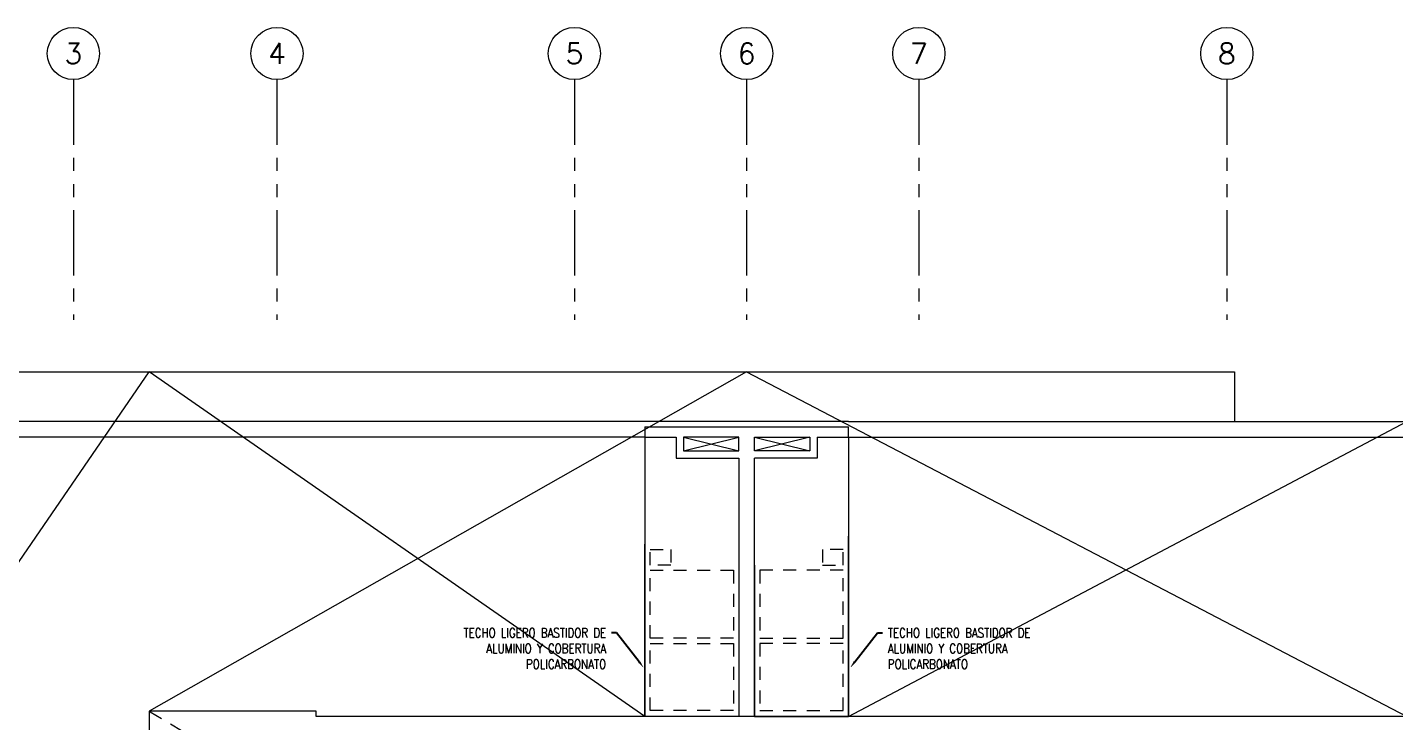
# Model space of a CAD drawing. Header units: millimetres. Extents: x -3 to 53, y -110 to 39.
# Drawn here: x 3.53 to 16.63, y -94.53 to -87.88 of the extents above; entities that cross this region are included whole.
import ezdxf
from ezdxf import colors
from ezdxf.entities.mleader import LeaderData, LeaderLine
from ezdxf.enums import TextEntityAlignment as Align
from ezdxf.math import Vec2, Vec3

# ---------------------------------------------------------------- set-up
doc = ezdxf.new("R2010")
doc.units = ezdxf.units.MM
for name, pattern in [('HIDDEN2', [0.1875, 0.125, -0.0625]), ('PHANTOM', [63.5, 31.75, -6.35, 6.35, -6.35, 6.35, -6.35]), ('PHANTOM2', [1.25, 0.625, -0.125, 0.125, -0.125, 0.125, -0.125])]:
    doc.linetypes.add(name, pattern=pattern)
for name, color, linetype in [('A-EJES', 8, 'PHANTOM'), ('A-HATCH', 8, 'Continuous'), ('A-LINEAS', 8, 'Continuous'), ('A-MURO BAJO', 8, 'Continuous'), ('A-PROYECCIONES', 8, 'HIDDEN2'), ('A-TEXTO-INDICACIONES', 8, 'Continuous')]:
    doc.layers.add(name, color=color, linetype=linetype)
doc.styles.add('ROMANS', font='ROMANS.shx', dxfattribs={"oblique": 10})
doc.styles.add('TXT_COTAS', font='romans.shx', dxfattribs={"width": 0.8})

# ---------------------------------------------------------------- blocks, each defined once
blk = doc.blocks.new('Ejes_Torre C')
at = {"layer": 'A-EJES', "color": 8, "linetype": 'PHANTOM2', "lineweight": 0}
for points in [[(3.975, 16.65), (3.975, 14.35)], [(5.925, 16.65), (5.925, 14.35)], [(8.775, 16.65), (8.775, 14.35)], [(10.425, 16.65), (10.425, 14.35)], [(12.075, 16.65), (12.075, 14.35)], [(15.025, 16.65), (15.025, 14.35)]]:
    blk.add_lwpolyline(points, dxfattribs=at)
at = {"layer": 'A-EJES', "color": 8, "linetype": 'Continuous', "lineweight": 0}
for centre in [(3.975, 16.9), (5.925, 16.9), (8.775, 16.9), (10.425, 16.9), (12.075, 16.9), (15.025, 16.9)]:
    blk.add_circle(centre, 0.25, dxfattribs=at)
at = {"layer": 'A-EJES', "color": 8, "linetype": 'Continuous', "lineweight": 0, "style": 'ROMANS'}
for s, p in [('3', (3.975, 16.9)), ('4', (5.925, 16.9)), ('5', (8.775, 16.9)), ('6', (10.425, 16.9)), ('7', (12.075, 16.9)), ('8', (15.025, 16.9))]:
    blk.add_text(s, height=0.2, dxfattribs=at).set_placement(p, align=Align.MIDDLE_CENTER)
blk = doc.blocks.new('arq.')
at = {"color": 8, "lineweight": 0}
for p, q in [((110.663, -89.814), (110.663, -89.914)), ((110.663, -89.814), (112.613, -89.814)), ((112.613, -89.914), (112.613, -89.814)), ((110.663, -89.914), (110.963, -89.914)), ((110.663, -89.914), (110.663, -92.589)), ((110.963, -89.914), (110.963, -90.114)), ((111.563, -89.914), (111.033, -89.914)), ((111.033, -89.914), (111.033, -90.044)), ((111.033, -90.044), (111.563, -89.914)), ((111.033, -89.914), (111.563, -90.044)), ((111.563, -90.044), (111.563, -89.914)), ((111.713, -89.914), (112.243, -89.914)), ((111.713, -90.044), (111.713, -89.914)), ((111.713, -89.914), (112.243, -90.044)), ((112.243, -89.914), (111.713, -90.044)), ((112.243, -89.914), (112.243, -90.044)), ((112.313, -89.914), (112.313, -90.114)), ((112.313, -89.914), (112.613, -89.914)), ((112.613, -89.914), (112.613, -92.589)), ((110.963, -90.114), (111.563, -90.114)), ((111.033, -90.044), (111.563, -90.044)), ((111.563, -90.114), (111.563, -92.589)), ((112.243, -90.044), (111.713, -90.044)), ((112.313, -90.114), (111.713, -90.114)), ((111.713, -92.589), (111.713, -90.114))]:
    blk.add_line(p, q, dxfattribs=at)
at = {"layer": 'A-HATCH', "color": 8, "lineweight": 0}
for p, q in [((112.613, -89.764), (124.263, -89.764)), ((112.613, -89.914), (124.113, -89.914))]:
    blk.add_line(p, q, dxfattribs=at)
for points in [[(102.563, -92.089), (102.563, -89.289), (116.313, -89.289), (116.313, -89.764)], [(112.613, -89.764), (103.038, -89.764), (103.038, -92.089), (101.213, -92.089), (101.213, -96.214)], [(110.663, -89.914), (103.188, -89.914), (103.188, -92.239), (101.363, -92.239), (101.363, -96.139)]]:
    blk.add_lwpolyline(points, dxfattribs=at)
at = {"layer": 'A-LINEAS', "color": 8, "lineweight": 0}
for p, q in [((111.638, -89.289), (117.963, -92.589)), ((112.613, -92.589), (117.963, -89.764))]:
    blk.add_line(p, q, dxfattribs=at)
for points in [[(101.213, -96.139), (105.913, -89.289)], [(111.638, -89.289), (105.913, -92.539)], [(110.663, -92.589), (105.913, -89.289)], [(111.713, -91.139), (111.713, -91.139), (111.713, -92.589), (112.613, -92.589), (112.613, -90.863)], [(111.563, -91.139), (111.563, -92.589), (110.663, -92.589), (110.663, -90.939)]]:
    blk.add_lwpolyline(points, dxfattribs=at)
at = {"layer": 'A-MURO BAJO', "color": 8, "lineweight": 0}
blk.add_lwpolyline([(120.513, -95.614), (121.063, -95.614), (121.063, -94.464), (120.413, -94.464), (120.413, -94.789), (117.963, -94.789), (117.963, -92.589), (107.513, -92.589), (107.513, -92.539), (105.913, -92.539), (105.913, -93.589), (104.163, -93.589), (104.163, -98.839), (105.913, -98.839), (105.913, -99.889), (107.513, -99.889), (107.513, -99.839), (117.963, -99.839), (117.963, -97.639), (120.413, -97.639), (120.413, -97.964), (121.513, -97.964), (121.513, -96.814), (120.513, -96.814)], close=True, dxfattribs=at)
at = {"layer": 'A-PROYECCIONES', "color": 8, "lineweight": 0}
blk.add_line((117.963, -99.839), (105.913, -92.539), dxfattribs=at)
for points in [[(110.713, -90.989), (110.913, -90.989), (110.913, -91.139), (110.713, -91.139)], [(112.563, -90.989), (112.363, -90.989), (112.363, -91.139), (112.563, -91.139)], [(110.713, -91.189), (111.513, -91.189), (111.513, -91.839), (110.713, -91.839)], [(112.563, -91.189), (111.763, -91.189), (111.763, -91.839), (112.563, -91.839)], [(110.713, -91.889), (111.513, -91.889), (111.513, -92.531), (110.713, -92.531)], [(112.563, -91.889), (111.763, -91.889), (111.763, -92.531), (112.563, -92.531)]]:
    blk.add_lwpolyline(points, close=True, dxfattribs=at)
at = {"layer": 'A-EJES', "color": 8, "lineweight": 0}
blk.add_blockref('Ejes_Torre C', (101.213, -103.139), dxfattribs=at)
at = {"layer": 'A-TEXTO-INDICACIONES', "color": 8}
ml = blk.add_multileader_mtext('Standard', dxfattribs=at)
ml.set_content('\\pxsm1,t16;TECHO LIGERO BASTIDOR DE ALUMINIO Y COBERTURA POLICARBONATO', color=8, style='TXT_COTAS')
ml.set_leader_properties(color=7)
ml.build(insert=Vec2(0, 0))
ml.multileader.update_dxf_attribs({"dogleg_length": 0.05, "arrow_head_size": 0.07})
ctx = ml.context
ctx.base_point, ctx.char_height, ctx.arrow_head_size, ctx.landing_gap_size, ctx.plane_origin = Vec3(108.74, -91.788), 0.09, 0.07, 0.05, Vec3(110.786, -91.865)
ctx.text_align_type = 2
notes = []
notes.append((ctx, [(0, (1, 1, 0), (110.392, -91.788), (-1, 0), 0.05, [(0, [(110.651, -92.121)], 0, [])])]))
ctx.mtext.insert, ctx.mtext.width, ctx.mtext.defined_height, ctx.mtext.alignment, ctx.mtext.flow_direction = Vec3(110.292, -91.743), 1.51556, 0.515, 3, 5
ml = blk.add_multileader_mtext('Standard', dxfattribs=at)
ml.set_content('\\pxsm1,t16;TECHO LIGERO BASTIDOR DE ALUMINIO Y COBERTURA POLICARBONATO', color=8, style='TXT_COTAS')
ml.set_leader_properties(color=7)
ml.build(insert=Vec2(0, 0))
ml.multileader.update_dxf_attribs({"dogleg_length": 0.05, "arrow_head_size": 0.07})
ctx = ml.context
ctx.base_point, ctx.char_height, ctx.arrow_head_size, ctx.landing_gap_size, ctx.plane_origin = Vec3(112.94, -91.788), 0.09, 0.07, 0.05, Vec3(112.496, -91.865)
notes.append((ctx, [(0, (1, 1, 0), (112.89, -91.788), (1, 0), 0.05, [(0, [(112.631, -92.121)], 0, [])])]))
ctx.mtext.insert, ctx.mtext.width, ctx.mtext.defined_height, ctx.mtext.flow_direction = Vec3(112.99, -91.743), 1.51556, 0.515, 5
for ctx, leaders in notes:
    for number, flags, end, landing, length, lines in leaders:
        leader = LeaderData()
        leader.index, (leader.has_last_leader_line, leader.has_dogleg_vector, leader.attachment_direction) = number, flags
        leader.last_leader_point, leader.dogleg_vector, leader.dogleg_length = Vec3(end), Vec3(landing), length
        for number, points, colour, breaks in lines:
            line = LeaderLine()
            line.index, line.vertices, line.color, line.breaks = number, Vec3.list(points), colors.encode_raw_color(colour), breaks
            leader.lines.append(line)
        ctx.leaders.append(leader)

msp = doc.modelspace()

# ---------------------------------------------------------------- block references
at = {"color": 7}
msp.add_blockref('arq.', (-101.212, -1.894), dxfattribs=at)

doc.saveas('drawing.dxf')
